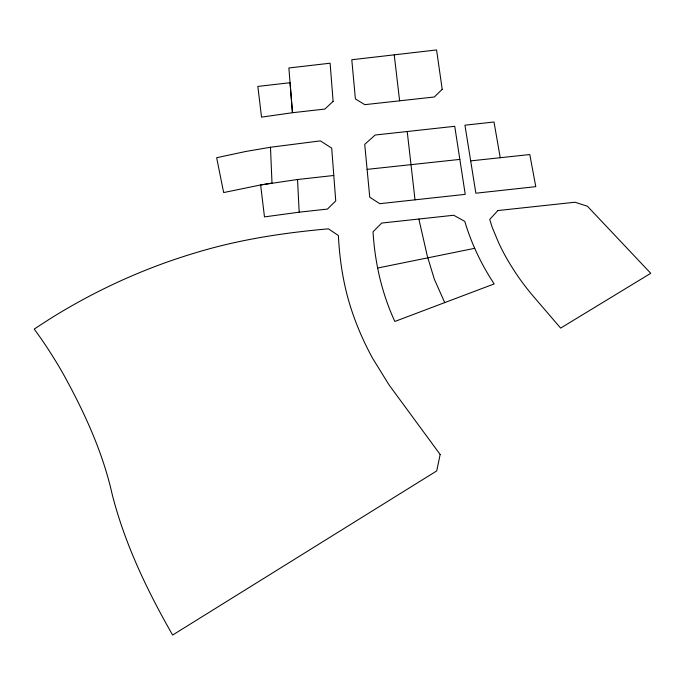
<?xml version="1.0" encoding="UTF-8"?>
<svg xmlns="http://www.w3.org/2000/svg" width="685" height="685" viewBox="0 0 685 685"><rect width="100%" height="100%" fill="white"/><g stroke="black" fill="none" stroke-linecap="round" stroke-linejoin="round"><path stroke-width="1.03" d="M444.728 302.599L394.851 321.462C381.819 293.343 374.892 262.68 373.025 231.795L381.716 223.053L453.727 215.253L464.798 221.392C471.383 243.56 481.452 264.633 494.176 283.924L444.728 302.599L434.29 279.095L427.277 255.916L418.869 219.037M377.598 268.041L474.714 248.312M270.481 147.249L246.001 151.436L216.648 157.713L223.661 192.562L260.625 184.959L297.53 179.504L299.174 212.179L264.478 216.897L260.625 184.959L271.996 183.083L270.481 147.249L320.392 140.879L331.703 148.131L335.744 200.91L327.447 209.071L299.174 212.179M297.007 179.573L333.792 175.48M415.016 199.832L465.235 194.36L454.737 126.305L375.149 135.031L364.728 144.364L369.754 197.211L379.764 203.693L415.016 199.832L407.215 131.52M367.109 169.366L459.849 159.408M470.663 160.889L529.796 154.545L535.781 186.654L475.869 193.204L464.944 125.192L494.013 122.007L500.23 157.713M394.226 54.834L399.62 100.815M440.155 454.489L436.713 470.92L172.629 635.055C147.215 590.624 124.807 543.984 112.143 494.185C102.639 451.689 84.084 411.676 63.123 373.693A1162.454 709.797 -51.5 0 0 39.781 336.789L34.25 329.048L48.275 319.921A603.562 567.976 -78 0 1 69.579 307.068C100.216 289.447 132.402 274.514 165.676 262.586A671.917 623.35 -85.4 0 1 196.235 252.585C239.211 239.536 283.778 232.763 328.432 228.833L338.39 235.537C339.717 262.012 343.964 288.428 352.741 313.507A384.696 301.657 10.6 0 0 372.726 358.503L389.063 384.919L440.155 454.489M497.892 210.56L489.724 219.448L492.198 227.36L498.603 242.653A282.802 213.523 10.3 0 0 510.804 265.318L515.54 272.758A303.524 227.548 10.7 0 0 531.877 294.601L560.638 328.106L650.75 273.306L587.456 206.262L575.006 202.221L497.892 210.56M442.202 89.307L434.324 96.987L364.797 104.659L355.404 98.923L351.79 59.749L436.576 49.945L442.202 89.307M333.115 101.371L324.878 109.061L292.469 112.717L261.524 117.135L257.851 86.413L290.046 82.714L292.469 112.717L288.873 67.978L330.101 63.208L333.115 101.371"/></g></svg>
